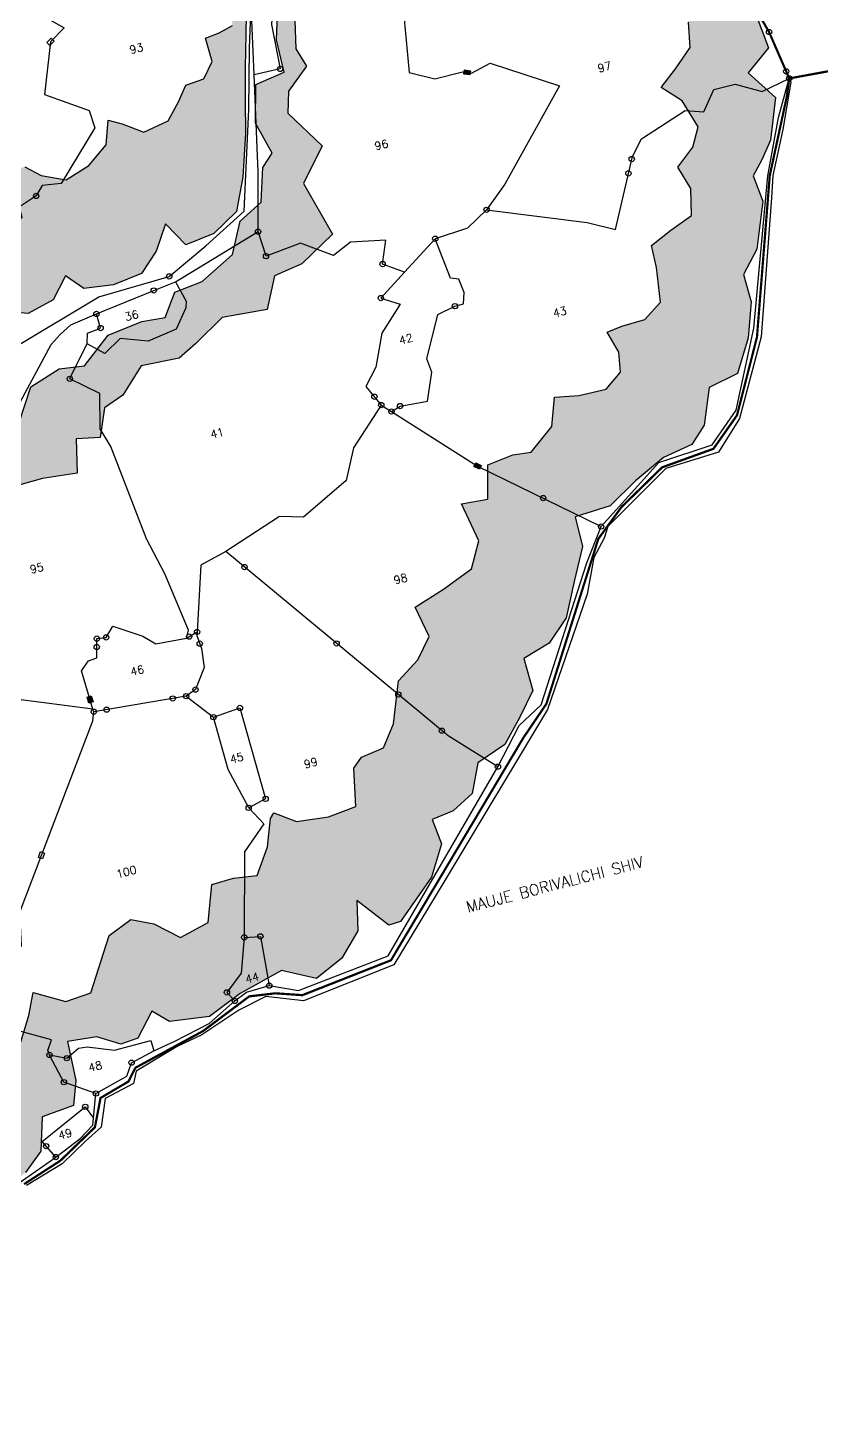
# Model space of a CAD drawing. Header units: metres. Extents: x 301635 to 304225, y 1951688 to 1954328.
# Drawn here: x 303310 to 304225, y 1951844 to 1953440 of the extents above; entities that cross this region are included whole.
import ezdxf

# ---------------------------------------------------------------- set-up
doc = ezdxf.new("R2010")
doc.units = ezdxf.units.M
doc.linetypes.add('DASHDOT', pattern=[1, 0.5, -0.25, 0, -0.25])
doc.linetypes.add('DIVIDE', pattern=[1.25, 0.5, -0.25, 0, -0.25, 0, -0.25])
for name, color, linetype in [('POLY_HATCH', 12, 'Continuous'), ('POLY_PARCEL', 6, 'Continuous'), ('POLY_WATER', 4, 'Continuous'), ('SYM_STONE', 1, 'Continuous'), ('TEXT_MAPOUT', 7, 'Continuous'), ('TEXT_PARCEL', 7, 'Continuous'), ('V_BOUND_LINE', 7, 'Continuous'), ('V_BOUND_STREAM_LINE', 7, 'DASHDOT'), ('V_DIVIDE_LINE', 7, 'DIVIDE')]:
    doc.layers.add(name, color=color, linetype=linetype)
doc.styles.get("Standard").update_dxf_attribs({"font": 'simplex.shx'})
pattern_1 = [(14.53187, (302080.223, 1951193.627), (11.55678, 19.6445), [16.11623, -16.11623]), (104.53187, (302095.824, 1951197.67), (-19.6445, 11.55678), [16.11623, -16.11623])]

# ---------------------------------------------------------------- blocks, each defined once
blk = doc.blocks.new('STONESQUARE')
blk.add_lwpolyline([(-0.7, 0.48), (0.7, 0.48), (0.7, -0.48), (-0.7, -0.48)], close=True)
blk = doc.blocks.new('STONE')
blk.add_circle((0, 0), 0.851)
blk = doc.blocks.new('STONESQUAREFILLED')
blk.add_hatch(color=256).paths.add_polyline_path([(0.7, -0.48), (0.7, 0.48), (-0.7, 0.48), (-0.7, -0.48)])
blk.add_lwpolyline([(-0.7, 0.48), (0.7, 0.48), (0.7, -0.48), (-0.7, -0.48)], close=True)

msp = doc.modelspace()

# ---------------------------------------------------------------- hatches: boundary and pattern name
at = {"layer": 'POLY_HATCH'}
h = msp.add_hatch(dxfattribs=at)
h.set_pattern_fill('ZIGZAG', color=256, scale=5.075977, angle=14.5319, style=0)
h.set_pattern_definition(pattern_1)
h.paths.add_polyline_path([(303258.7, 1953085), (303275.3, 1953116.7), (303310, 1953113.6), (303338.5, 1953129.3), (303352.5, 1953156.5), (303373.4, 1953142.2), (303407.4, 1953146.5), (303439.3, 1953159.2), (303456.3, 1953184.7), (303466.7, 1953216.1), (303490.1, 1953192.2), (303521.9, 1953204.9), (303547.9, 1953230.1), (303555, 1953269.6), (303558, 1953319.4), (303557.8, 1953357), (303557.7, 1953394.6), (303558.7, 1953432.5), (303559.4, 1953476.7), (303537.3, 1953475.4), (303541.2, 1953463), (303543.3, 1953442.5), (303528.2, 1953434.2), (303512.6, 1953428.2), (303520.1, 1953401.5), (303510.5, 1953381.8), (303490.1, 1953374.5), (303481.7, 1953355.2), (303470, 1953333.6), (303442.1, 1953320.7), (303417.3, 1953330.2), (303401.5, 1953334.4), (303399.2, 1953306.4), (303379.2, 1953282.7), (303353.4, 1953266.4), (303324.7, 1953271.1), (303306.2, 1953281), (303293.5, 1953278.3), (303273.2, 1953245.6), (303250.7, 1953231.5), (303224.5, 1953231.7), (303201.8, 1953232.9), (303197.1, 1953209.3), (303179.7, 1953190.1), (303158.6, 1953185.3), (303142.9, 1953179.3), (303144.1, 1953157.3), (303135.8, 1953137.9), (303113.8, 1953126.5), (303091.8, 1953125.3), (303074.8, 1953134.3), (303048.9, 1953093.7), (303024.8, 1953085.6), (302995.3, 1953088.8), (302963.7, 1953085), (302941.5, 1953099.1), (302928.9, 1953120.7), (302896.4, 1953115.4), (302879.3, 1953134.6), (302875.6, 1953161.1), (302869.9, 1953185.7), (302846.7, 1953184.2), (302833.2, 1953199.2), (302816.1, 1953223.4), (302812.1, 1953251.1), (302785.5, 1953252.5), (302759, 1953259), (302751.2, 1953276.8), (302749.6, 1953299.9), (302737.7, 1953314.1), (302716.6, 1953309.2), (302697.8, 1953315.2), (302680.4, 1953330.5), (302679.8, 1953355.2), (302658.6, 1953355.4), (302634.1, 1953363.7), (302619.1, 1953384.7), (302620.8, 1953420.2), (302584.3, 1953425.4), (302577, 1953387.2), (302589.1, 1953352.7), (302577.7, 1953330), (302556.1, 1953322.5), (302541, 1953314.1), (302570.3, 1953272.6), (302560.3, 1953259.2), (302545, 1953246.9), (302543.7, 1953205.1), (302528.3, 1953197.9), (302500.3, 1953195.2), (302487.9, 1953156.9), (302469, 1953143.7), (302441, 1953140.9), (302417.3, 1953155.8), (302398.4, 1953142.6), (302357.3, 1953121.1), (302329.6, 1953127.3), (302314.4, 1953163.5), (302285.7, 1953168.2), (302245.1, 1953174.9), (302216.9, 1953192.5), (302201.8, 1953223.6), (302139, 1953216.9), (302112.9, 1953246.5), (302102.9, 1953277.7), (302081.4, 1953284.2), (302051.2, 1953250.3), (302023.4, 1953227.1), (301987.3, 1953226.1), (301954.4, 1953232.2), (301928.2, 1953227.3), (301905.5, 1953238.6), (301876.6, 1953234.3), (301853.9, 1953235.5), (301846.4, 1953257.1), (301854.4, 1953287.9), (301842.4, 1953312.2), (301878.9, 1953301.9), (301881.8, 1953327.5), (301904.6, 1953340.5), (301942, 1953336.7), (301968, 1953356.9), (301989.9, 1953383.6), (302017, 1953384.9), (302050.2, 1953377.5), (302073.1, 1953380.3), (302078.6, 1953415.5), (302095.9, 1953415.5), (302107.5, 1953437.1), (302133.9, 1953456), (302163.4, 1953463), (302197.4, 1953457.2), (302195.7, 1953500.7), (302218.5, 1953523.8), (302254, 1953522.2), (302279.3, 1953525.6), (302280.8, 1953541.9), (302290.6, 1953570.6), (302309.8, 1953587.7), (302331.5, 1953590.1), (302351.4, 1953594.7), (302349.2, 1953630.4), (302368.6, 1953656.5), (302392.7, 1953664.7), (302407.1, 1953680.5), (302397.6, 1953714.4), (302409.6, 1953734.7), (302431, 1953738.4), (302446.7, 1953749.4), (302435.6, 1953765.1), (302424.9, 1953803.7), (302432.3, 1953836.9), (302460.8, 1953857.7), (302465, 1953873.4), (302448.6, 1953914.5), (302457.2, 1953942.8), (302484.5, 1953963.3), (302501.2, 1953984.9), (302485.7, 1954027.4), (302485.6, 1954054.8), (302505.1, 1954080.9), (302527, 1954097.4), (302519.8, 1954112.7), (302513.1, 1954135.9), (302533.8, 1954157.2), (302561.4, 1954171.4), (302552.3, 1954199), (302571.3, 1954224.3), (302572.1, 1954241.1), (302542.5, 1954227), (302515.2, 1954211.7), (302519.4, 1954193), (302483.9, 1954189.5), (302456.9, 1954173), (302453.7, 1954143.4), (302422.1, 1954139.7), (302394.8, 1954124.4), (302390.2, 1954085.5), (302399.9, 1954050.4), (302408.4, 1954025.2), (302382.5, 1954019.1), (302364.5, 1954007.4), (302352.3, 1953973), (302354, 1953934.6), (302368.7, 1953909.7), (302368.3, 1953903.9), (302326, 1953892.2), (302310.5, 1953860.8), (302316.1, 1953822.1), (302337.9, 1953785), (302363.4, 1953762.9), (302349.9, 1953738.4), (302324, 1953737.4), (302288.5, 1953739), (302272.5, 1953729.2), (302274.4, 1953699.7), (302275.1, 1953669.9), (302248.2, 1953677.6), (302224.3, 1953683.5), (302207.5, 1953667), (302198, 1953637.2), (302199.9, 1953612.8), (302193.2, 1953601.5), (302163.1, 1953607), (302145.6, 1953598.1), (302128.7, 1953562.4), (302111.3, 1953543.2), (302084.3, 1953556), (302060, 1953549.1), (302030.6, 1953531.9), (302020.2, 1953505.6), (302016.7, 1953472.2), (301996.1, 1953480.2), (301970.4, 1953488.2), (301947.6, 1953470.2), (301919.5, 1953448.2), (301901.9, 1953420.1), (301875, 1953427.8), (301847.9, 1953416.3), (301822.3, 1953384.8), (301810.1, 1953355.5), (301812.9, 1953322.4), (301808.1, 1953309.1), (301784, 1953300.9), (301769, 1953321.9), (301741.8, 1953325.7), (301712.1, 1953309.7), (301714, 1953280.2), (301730.6, 1953248.2), (301754.4, 1953223.1), (301783.2, 1953203.1), (301819.9, 1953201.8), (301855.6, 1953214.2), (301880.7, 1953208.6), (301896.9, 1953193.1), (301934.5, 1953188.1), (301970.4, 1953180.2), (302000.9, 1953168.4), (302031.4, 1953161.6), (302056.7, 1953165), (302075.2, 1953194.6), (302094.9, 1953185.1), (302113.5, 1953165), (302147, 1953156.5), (302177.1, 1953161.1), (302192.2, 1953135), (302207.3, 1953109), (302210.6, 1953083.7), (302236.1, 1953066.7), (302237.3, 1953044.7), (302257.7, 1953022.6), (302300, 1952999.8), (302347.8, 1953010.2), (302385.3, 1953025.7), (302406.8, 1953053.6), (302421, 1953050.2), (302454.9, 1953035.4), (302492.7, 1953054.8), (302522.6, 1953079.8), (302531.4, 1953122.2), (302558.7, 1953103.1), (302586.3, 1953117.3), (302611.5, 1953130.9), (302620.8, 1953151.8), (302636.7, 1953127.2), (302655.7, 1953095.8), (302651, 1953062), (302690.2, 1953061.3), (302724.1, 1953065.7), (302746, 1953082.2), (302764, 1953099), (302757.6, 1953067.3), (302761.4, 1953025.6), (302793.8, 1953001.5), (302830.6, 1952984.9), (302868.8, 1952987.8), (302894.6, 1952974.7), (302938.2, 1952976.4), (302972.5, 1952974.5), (302984.4, 1953010.1), (303008.1, 1953019.4), (303024.7, 1952997.5), (303014.8, 1952979), (303025.6, 1952959.5), (303055.3, 1952941.1), (303087.3, 1952923.2), (303094.6, 1952897.7), (303124.9, 1952911.3), (303160.1, 1952950.4), (303201.4, 1952946.4), (303225.2, 1952980), (303256.3, 1953005.3), (303266.9, 1953045.7)])
h.paths.add_polyline_path([(302989.9, 1953062.9), (302988.3, 1953058.3), (302943.5, 1953046.7), (302932.5, 1953050.9), (302923.8, 1953062.7), (302918.8, 1953076.8), (302901.9, 1953082.3), (302885.6, 1953085.1), (302864.1, 1953092.2), (302853.4, 1953106.3), (302849, 1953123.5), (302846.1, 1953145.2), (302839.4, 1953154.8), (302827.9, 1953156), (302803.1, 1953159.4), (302793.7, 1953173.8), (302791.2, 1953188.7), (302790.1, 1953203.9), (302783.4, 1953219), (302767.2, 1953221.8), (302752, 1953220.7), (302735.5, 1953219.3), (302727.4, 1953228.4), (302725, 1953243.3), (302724.9, 1953260.1), (302696.3, 1953278), (302674.5, 1953280.8), (302658.6, 1953282.3), (302644, 1953289.8), (302631, 1953296.3), (302623.7, 1953308.5), (302625.5, 1953323), (302630.8, 1953324.4), (302653, 1953320.3), (302668.6, 1953308.9), (302679, 1953296.1), (302700.5, 1953289), (302712.4, 1953286.4), (302729.4, 1953275.4), (302740.7, 1953258.6), (302752.4, 1953246.2), (302775.6, 1953238.1), (302787.6, 1953230), (302798.4, 1953204.6), (302807.8, 1953184.5), (302821.1, 1953171.1), (302843.4, 1953161.4), (302851.7, 1953156.5), (302864.7, 1953138.8), (302871.5, 1953118), (302887.1, 1953106.6), (302906, 1953098.9), (302914.6, 1953098.3), (302929.3, 1953079.6), (302943.3, 1953069.1), (302965.5, 1953065), (302975.4, 1953064.8)], flags=16)
h.paths.add_polyline_path([(302904.6, 1953060.2), (302902.3, 1953047.2), (302848.1, 1953034.3), (302823, 1953043.6), (302808.7, 1953077.2), (302804.5, 1953097.5), (302812.1, 1953111.9), (302809.6, 1953126), (302794.8, 1953126.6), (302775.4, 1953127.2), (302767.6, 1953135.4), (302766.7, 1953147.6), (302756.8, 1953164.2), (302731.5, 1953174.6), (302704.5, 1953169.8), (302691.9, 1953179), (302680.3, 1953197.5), (302672.7, 1953218.1), (302669.4, 1953239.8), (302678.4, 1953244.4), (302693.8, 1953237.1), (302707.7, 1953222.6), (302718.7, 1953210.8), (302735.2, 1953203.8), (302755.6, 1953203.4), (302765.3, 1953192.4), (302785, 1953151.2), (302801.3, 1953140.7), (302820.7, 1953135.6), (302833, 1953118.5), (302838, 1953099.4), (302845, 1953080.9), (302860.2, 1953070.2), (302881.7, 1953070.1), (302901.1, 1953069.5)], flags=16)
h.paths.add_polyline_path([(302449.7, 1953107.7), (302433.6, 1953100.2), (302426.5, 1953114.2), (302397.4, 1953113.4), (302363.3, 1953096.7), (302352, 1953088.1), (302335.8, 1953085), (302318.2, 1953091.7), (302313.3, 1953106.3), (302302.6, 1953126.1), (302291.6, 1953137.9), (302285.2, 1953136.3), (302267, 1953128.2), (302252.2, 1953124.3), (302234.4, 1953123.1), (302219.7, 1953131.7), (302208.5, 1953144.6), (302195.9, 1953162.8), (302190.1, 1953180.5), (302199.1, 1953185.1), (302202.9, 1953179.3), (302205.1, 1953170.8), (302215, 1953163.2), (302235.2, 1953159.4), (302259.1, 1953149.8), (302275.3, 1953148.4), (302296.6, 1953144.9), (302305.7, 1953135.9), (302316.6, 1953124.1), (302323.1, 1953107.7), (302339.1, 1953102.8), (302360.3, 1953108.3), (302378.7, 1953119.9), (302396.5, 1953125.6), (302429.4, 1953125.1), (302443.5, 1953118.6)], flags=16)
h.paths.add_polyline_path([(301967.8, 1953422.5), (301962, 1953409.7), (301954.2, 1953391.8), (301951.7, 1953375.4), (301947.1, 1953362.9), (301934.1, 1953356.1), (301917.7, 1953354.1), (301915.5, 1953367.1), (301918.2, 1953382.5), (301905.6, 1953400.7), (301927.5, 1953416.5), (301944.2, 1953448), (301961, 1953465.9), (301974.4, 1953458), (301970, 1953435.5)], flags=16)
h = msp.add_hatch(dxfattribs=at)
h.set_pattern_fill('ZIGZAG', color=256, scale=5.075977, angle=14.5319, style=0)
h.set_pattern_definition(pattern_1)
h.paths.add_polyline_path([(303451.2, 1952317.1), (303471.4, 1952305.2), (303517.1, 1952310.9), (303552, 1952337.1), (303599.2, 1952363.6), (303639.2, 1952354.2), (303668.1, 1952377.4), (303686.6, 1952408.8), (303685.2, 1952443.3), (303721.9, 1952415.2), (303735.2, 1952419.4), (303770.5, 1952470.2), (303781.9, 1952508), (303771.3, 1952536), (303795.4, 1952545.6), (303816.9, 1952565.6), (303823.6, 1952600.7), (303854.4, 1952621.7), (303871.6, 1952652.8), (303886.3, 1952683.2), (303876.2, 1952719.6), (303905.1, 1952737.3), (303924.3, 1952766.2), (303933.4, 1952807.5), (303942.9, 1952847.5), (303934.7, 1952881.6), (303974.6, 1952894), (304003.4, 1952922.6), (304035.4, 1952949.3), (304067.9, 1952963.9), (304082, 1952986), (304087.9, 1953029.2), (304120.1, 1953045), (304132.1, 1953085.7), (304135.7, 1953127), (304127, 1953158.2), (304142, 1953187.3), (304149.1, 1953241.8), (304138.1, 1953271), (304147.7, 1953289.2), (304157.6, 1953311.6), (304163.5, 1953360.2), (304132.3, 1953388.3), (304155.6, 1953416.9), (304140.4, 1953457.4), (304117.4, 1953495.8), (304078, 1953508.1), (304078.2, 1953541.7), (304052.8, 1953557.6), (304032.2, 1953550.2), (303987.3, 1953557), (303944.3, 1953541.1), (303917.9, 1953571.8), (303876.2, 1953576.7), (303829.2, 1953563.2), (303792.9, 1953523.7), (303828.8, 1953531.3), (303866.2, 1953538.6), (303895.2, 1953516.5), (303909.5, 1953489), (303938.3, 1953498.8), (303966, 1953494), (303998.7, 1953519.3), (304017.3, 1953524.9), (304035.8, 1953506.4), (304040.8, 1953471.7), (304064.1, 1953446.5), (304066.1, 1953417.4), (304049.1, 1953393), (304032.9, 1953371.9), (304057, 1953356.5), (304075.1, 1953326.8), (304069.1, 1953303.6), (304051.8, 1953280.7), (304066.9, 1953256.5), (304067.7, 1953225.5), (304043.9, 1953208.9), (304022, 1953191.2), (304027.7, 1953166.3), (304032.3, 1953126.6), (304014.2, 1953106.7), (303988.1, 1953099.1), (303971.4, 1953092.4), (303984.6, 1953069.4), (303986.5, 1953046.6), (303969.9, 1953027.1), (303938.9, 1953019.9), (303911.2, 1953018.3), (303907.9, 1952984.6), (303884.3, 1952955.2), (303863.4, 1952952.2), (303835, 1952940.9), (303834.8, 1952901.6), (303804.9, 1952896.2), (303824.7, 1952854.1), (303816.1, 1952822.2), (303784.4, 1952798.8), (303752, 1952778.4), (303767.9, 1952744.8), (303754.8, 1952718.2), (303733, 1952694.1), (303727.2, 1952645.3), (303715.9, 1952617.6), (303690.6, 1952607), (303681.8, 1952594.3), (303684.3, 1952550.9), (303652.9, 1952538.8), (303616.6, 1952533.4), (303590.7, 1952543.5), (303586.8, 1952536.9), (303583.2, 1952504.7), (303571.6, 1952472), (303544.3, 1952469), (303519.7, 1952461.8), (303515.7, 1952418.3), (303484, 1952401.3), (303453.6, 1952416.6), (303427.4, 1952421.8), (303402.5, 1952403.4), (303381.7, 1952337.9), (303353, 1952328), (303315.8, 1952338.4), (303310.6, 1952312.2), (303301.6, 1952281.9), (303269.1, 1952274.2), (303238.9, 1952264), (303251.5, 1952218.4), (303246.2, 1952192.2), (303202.3, 1952197.7), (303180.8, 1952184.9), (303177.2, 1952139.9), (303157.9, 1952124.5), (303132.1, 1952121.8), (303114.7, 1952118.1), (303114.4, 1952085.1), (303099.3, 1952066), (303078, 1952070.9), (303046.4, 1952084.3), (303027.1, 1952068.9), (302993.8, 1952064.3), (302965.7, 1952077), (302939, 1952090.1), (302923.5, 1952078.9), (302899.4, 1952094.3), (302864.6, 1952095.7), (302833.6, 1952088.5), (302821.2, 1952102.1), (302798.8, 1952105.1), (302774.7, 1952126.9), (302777.6, 1952155.7), (302808.5, 1952182.1), (302844, 1952196.9), (302877.9, 1952211.3), (302912.6, 1952229.1), (302940, 1952219.4), (302960.5, 1952217.5), (302965.8, 1952243.7), (303000.1, 1952256.6), (303036.1, 1952257.1), (303049.2, 1952290.2), (303089.7, 1952285.4), (303090.4, 1952316.9), (303092.9, 1952353.6), (303114.4, 1952372.8), (303136.7, 1952388.9), (303125.7, 1952422.1), (303116.6, 1952454.2), (303139.2, 1952475.3), (303169, 1952493.4), (303161.3, 1952525.9), (303184.7, 1952544), (303220.7, 1952544.5), (303220.3, 1952574), (303230.5, 1952593.5), (303268.3, 1952599.3), (303252.7, 1952631.3), (303277.6, 1952656.2), (303303.2, 1952671.7), (303289.6, 1952702.6), (303271, 1952740.2), (303276.3, 1952766.4), (303293.2, 1952790.8), (303259.6, 1952818.2), (303260.4, 1952843.2), (303293.8, 1952871.9), (303289.9, 1952914.9), (303326.5, 1952925.2), (303365.8, 1952931.4), (303364.6, 1952970.4), (303392.2, 1952971.9), (303397, 1953006), (303418.2, 1953020.3), (303439.2, 1953053.8), (303482.6, 1953062.6), (303501.5, 1953079.6), (303531.6, 1953109), (303582.9, 1953118.3), (303591.4, 1953156.5), (303622.4, 1953170.2), (303657.7, 1953204.2), (303624.3, 1953262), (303645.9, 1953305.3), (303606.7, 1953342.3), (303607.4, 1953367.4), (303628, 1953396), (303615.6, 1953416), (303614.4, 1953448.5), (303617.4, 1953470.9), (303643.9, 1953483.4), (303626.7, 1953490.9), (303595.7, 1953483.7), (303593.7, 1953426.3), (303602.5, 1953389.3), (303570, 1953375.3), (303569.5, 1953331.1), (303588.8, 1953296.8), (303577.8, 1953280.4), (303576.1, 1953240.7), (303551.9, 1953219.2), (303543.4, 1953180.9), (303508.8, 1953150.3), (303477.5, 1953138.2), (303466.6, 1953109), (303439.7, 1953104.4), (303401.3, 1953088.8), (303374.2, 1953053.8), (303345.5, 1953050.3), (303313.1, 1953029.9), (303300, 1952990.5), (303270.5, 1952983.6), (303240.3, 1952967), (303221.6, 1952930.9), (303220.6, 1952900.7), (303239.5, 1952888.5), (303232, 1952846.3), (303216.2, 1952799.1), (303186.1, 1952770.2), (303163.9, 1952752.8), (303165.9, 1952721.2), (303199.1, 1952690.9), (303217.1, 1952671.7), (303209, 1952663.4), (303189.5, 1952667.2), (303162.1, 1952664.9), (303143.4, 1952655.3), (303132.8, 1952630), (303135.4, 1952606.8), (303123.1, 1952598.8), (303105.3, 1952601.7), (303090.9, 1952575.4), (303085.2, 1952547.3), (303071, 1952530.7), (303048.2, 1952521.3), (303031.8, 1952502.7), (303016.1, 1952470.7), (302990.2, 1952446.9), (302968.8, 1952410.6), (302991.3, 1952395.2), (303007.9, 1952381.1), (302997.6, 1952360), (302979.9, 1952352), (302949.9, 1952354.5), (302919.6, 1952347.3), (302901, 1952326.8), (302894.3, 1952302.5), (302887.8, 1952287.8), (302851.1, 1952321.3), (302802.3, 1952332.6), (302764.3, 1952328.9), (302726.6, 1952323.9), (302702, 1952295), (302704, 1952263.4), (302678.6, 1952284.8), (302650.1, 1952297.3), (302625, 1952322.8), (302601.3, 1952337.9), (302578.4, 1952328.5), (302563.1, 1952295.2), (302588.6, 1952257.4), (302588.5, 1952218.4), (302607.7, 1952199.5), (302606.7, 1952153.5), (302631.5, 1952118.3), (302662.1, 1952087.3), (302690.2, 1952087), (302710.2, 1952060.1), (302732.1, 1952036.4), (302743.1, 1952007.2), (302755.4, 1951978.3), (302793.2, 1951966.9), (302835.3, 1951981.2), (302859.1, 1951955.3), (302907.4, 1951956.2), (302955.3, 1951974.7), (302982.6, 1951956.5), (302983.3, 1951924.6), (302982.7, 1951897.9), (302991.1, 1951873.4), (303009.5, 1951847.4), (303047.9, 1951844.4), (303090, 1951853.3), (303116.6, 1951885.4), (303154.7, 1951915.1), (303185.7, 1951945.7), (303200.7, 1951974.9), (303183, 1952003.7), (303176.2, 1952027.2), (303167.5, 1952047.5), (303179.9, 1952050), (303222.8, 1952045.5), (303244.9, 1952073.7), (303249.6, 1952105.7), (303282.8, 1952112.2), (303306.8, 1952132.8), (303324.4, 1952157.2), (303325.9, 1952196.5), (303361.6, 1952209.2), (303364.4, 1952237.9), (303354.9, 1952282.5), (303388.4, 1952287.8), (303415.9, 1952279.2), (303435.3, 1952286.3)])
h.paths.add_polyline_path([(303171.1, 1952580.7), (303146.1, 1952574.2), (303130.9, 1952567.5), (303115.1, 1952557.8), (303113.9, 1952551.8), (303112.7, 1952534.6), (303109.9, 1952518.4), (303104.6, 1952517.1), (303091.1, 1952509.3), (303077.3, 1952502.9), (303069.5, 1952484), (303064.4, 1952465.8), (303065.9, 1952443.7), (303074.7, 1952415.1), (303084.4, 1952399.3), (303068, 1952392.2), (303053.3, 1952367.3), (303039.9, 1952348.3), (303024.2, 1952333), (303018.8, 1952342.9), (303026, 1952370.2), (303049.3, 1952388.9), (303058.5, 1952402.5), (303042.2, 1952428.5), (303037.5, 1952441.4), (303036.7, 1952455.2), (303042.5, 1952476.4), (303049.9, 1952502.3), (303084.4, 1952515.4), (303093.2, 1952536), (303095.7, 1952553.5), (303098.2, 1952565.4), (303104.7, 1952578.4), (303120.8, 1952586.8), (303150.3, 1952587.4), (303159.7, 1952599.7), (303156.3, 1952612.9), (303160.5, 1952629.4), (303175.9, 1952646.1), (303199.6, 1952652.2), (303216.7, 1952656.7), (303225.3, 1952661.7), (303227.8, 1952673.6), (303222.4, 1952689.1), (303213.4, 1952702.2), (303199.7, 1952717), (303189, 1952731.1), (303188.8, 1952753.5), (303208.8, 1952774.2), (303236.8, 1952785.7), (303229.6, 1952778.8), (303214.1, 1952767.7), (303208.6, 1952756.5), (303212.4, 1952736.4), (303217.5, 1952722.2), (303229.6, 1952697.2), (303246.3, 1952681.8), (303255.7, 1952667.4), (303242.6, 1952652.7), (303229.8, 1952642.4), (303210.7, 1952634.6), (303180, 1952628), (303173.8, 1952619.4), (303175.2, 1952602.9), (303175, 1952587.4)], flags=16)

# ---------------------------------------------------------------- linework, layer by layer
for points in [[(303300, 1952990.5), (303313.1, 1953029.9), (303345.5, 1953050.3), (303374.2, 1953053.8), (303401.3, 1953088.8), (303439.7, 1953104.4), (303466.6, 1953109), (303477.5, 1953138.2), (303508.8, 1953150.3), (303543.4, 1953180.9), (303551.9, 1953219.2), (303576.1, 1953240.7), (303577.8, 1953280.4), (303588.8, 1953296.8), (303569.5, 1953331.1), (303570, 1953375.3), (303602.5, 1953389.3), (303593.7, 1953426.3), (303595.7, 1953483.7)], [(303559.4, 1953476.7), (303558.7, 1953432.5), (303557.7, 1953394.6), (303557.8, 1953357), (303558, 1953319.4), (303555, 1953269.6), (303547.9, 1953230.1), (303521.9, 1953204.9), (303490.1, 1953192.2), (303466.7, 1953216.1), (303456.3, 1953184.7), (303439.3, 1953159.2), (303407.4, 1953146.5), (303373.4, 1953142.2), (303352.5, 1953156.5), (303338.5, 1953129.3), (303310, 1953113.6), (303275.3, 1953116.7)], [(303614.4, 1953448.5), (303615.6, 1953416), (303628, 1953396), (303607.4, 1953367.4), (303606.7, 1953342.3), (303645.9, 1953305.3), (303624.3, 1953262), (303657.7, 1953204.2), (303622.4, 1953170.2), (303591.4, 1953156.5), (303582.9, 1953118.3), (303531.6, 1953109), (303501.5, 1953079.6), (303482.6, 1953062.6), (303439.2, 1953053.8), (303418.2, 1953020.3), (303397, 1953006), (303392.2, 1952971.9), (303364.6, 1952970.4), (303365.8, 1952931.4), (303326.5, 1952925.2), (303289.9, 1952914.9)], [(304140.4, 1953457.4), (304155.6, 1953416.9), (304132.3, 1953388.3), (304163.5, 1953360.2), (304157.6, 1953311.6), (304147.7, 1953289.2), (304138.1, 1953271), (304149.1, 1953241.8), (304142, 1953187.3), (304127, 1953158.2), (304135.7, 1953127), (304132.1, 1953085.7), (304120.1, 1953045), (304087.9, 1953029.2), (304082, 1952986), (304067.9, 1952963.9), (304035.4, 1952949.3), (304003.4, 1952922.6), (303974.6, 1952894), (303934.7, 1952881.6), (303942.9, 1952847.5), (303933.4, 1952807.5), (303924.3, 1952766.2), (303905.1, 1952737.3), (303876.2, 1952719.6), (303886.3, 1952683.2), (303871.6, 1952652.8), (303854.4, 1952621.7), (303823.6, 1952600.7), (303816.9, 1952565.6), (303795.4, 1952545.6), (303771.3, 1952536), (303781.9, 1952508), (303770.5, 1952470.2), (303735.2, 1952419.4), (303721.9, 1952415.2), (303685.2, 1952443.3), (303686.6, 1952408.8), (303668.1, 1952377.4), (303639.2, 1952354.2), (303599.2, 1952363.6), (303552, 1952337.1), (303517.1, 1952310.9), (303471.4, 1952305.2), (303451.2, 1952317.1), (303435.3, 1952286.3), (303415.9, 1952279.2), (303388.4, 1952287.8), (303354.9, 1952282.5), (303364.4, 1952237.9), (303361.6, 1952209.2), (303325.9, 1952196.5), (303324.4, 1952157.2), (303306.8, 1952132.8)], [(303301.6, 1952281.9), (303310.6, 1952312.2), (303315.8, 1952338.4), (303353, 1952328), (303381.7, 1952337.9), (303402.5, 1952403.4), (303427.4, 1952421.8), (303453.6, 1952416.6), (303484, 1952401.3), (303515.7, 1952418.3), (303519.7, 1952461.8), (303544.3, 1952469), (303571.6, 1952472), (303583.2, 1952504.7), (303586.8, 1952536.9), (303590.7, 1952543.5), (303616.6, 1952533.4), (303652.9, 1952538.8), (303684.3, 1952550.9), (303681.8, 1952594.3), (303690.6, 1952607), (303715.9, 1952617.6), (303727.2, 1952645.3), (303733, 1952694.1), (303754.8, 1952718.2), (303767.9, 1952744.8), (303752, 1952778.4), (303784.4, 1952798.8), (303816.1, 1952822.2), (303824.7, 1952854.1), (303804.9, 1952896.2), (303834.8, 1952901.6), (303835, 1952940.9), (303863.4, 1952952.2), (303884.3, 1952955.2), (303907.9, 1952984.6), (303911.2, 1953018.3), (303938.9, 1953019.9), (303969.9, 1953027.1), (303986.5, 1953046.6), (303984.6, 1953069.4), (303971.4, 1953092.4), (303988.1, 1953099.1), (304014.2, 1953106.7), (304032.3, 1953126.6), (304027.7, 1953166.3), (304022, 1953191.2), (304043.9, 1953208.9), (304067.7, 1953225.5), (304066.9, 1953256.5), (304051.8, 1953280.7), (304069.1, 1953303.6), (304075.1, 1953326.8), (304057, 1953356.5), (304032.9, 1953371.9), (304049.1, 1953393), (304066.1, 1953417.4), (304064.1, 1953446.5)], [(303306.2, 1953281), (303324.7, 1953271.1), (303353.4, 1953266.4), (303379.2, 1953282.7), (303399.2, 1953306.4), (303401.5, 1953334.4), (303417.3, 1953330.2), (303442.1, 1953320.7), (303470, 1953333.6), (303481.7, 1953355.2), (303490.1, 1953374.5), (303510.5, 1953381.8), (303520.1, 1953401.5), (303512.6, 1953428.2), (303528.2, 1953434.2), (303543.3, 1953442.5)]]:
    msp.add_lwpolyline(points, dxfattribs=at)
at = {"layer": 'POLY_PARCEL'}
for points in [[(303730.3, 1953547.7), (303745.1, 1953388.8), (303774.3, 1953381.8), (303806, 1953389.8), (303816.2, 1953388.2), (303837.6, 1953399.6), (303916.9, 1953373.8), (303854.2, 1953261.2), (303833.5, 1953232.1)], [(303591, 1953490.6), (303587.8, 1953443.7), (303597.7, 1953392.9), (303568.1, 1953386.2)], [(303309, 1953474.1), (303313.2, 1953470), (303320.7, 1953457.1), (303351.1, 1953439.9), (303335.5, 1953424), (303328.7, 1953363.8), (303379.5, 1953345.5), (303386.1, 1953325.8), (303347.8, 1953262), (303325.8, 1953259.8), (303319.1, 1953247.9), (303299.8, 1953235.2), (303302.9, 1953223.8), (303211.8, 1953119), (303228.9, 1953102.1)], [(303833.5, 1953232.1), (303948.2, 1953217.4), (303980.6, 1953209.5), (304000, 1953292.8), (304010.6, 1953313.1), (304060.2, 1953345.4), (304081.6, 1953343.8), (304093, 1953369.6), (304117.3, 1953375.5), (304148.3, 1953367.1), (304179.2, 1953382.1)], [(303833.5, 1953232.1), (303811.8, 1953211.2), (303774.9, 1953199.1)], [(303739.9, 1953160.9), (303714.8, 1953170.1), (303718.4, 1953197.3), (303678.1, 1953195.2), (303658.8, 1953179.9), (303621.1, 1953194.1), (303581.6, 1953179.1), (303572.5, 1953207.2)], [(303724.9, 1953001.8), (303734.7, 1953008), (303766, 1953013.6), (303771.1, 1953046.5), (303765.2, 1953062), (303777.7, 1953112.7), (303797.4, 1953122), (303807.1, 1953124.8), (303807.9, 1953137.6), (303802, 1953153), (303792.4, 1953154.2), (303774.9, 1953199.1)], [(303774.9, 1953199.1), (303739.9, 1953160.9)], [(303739.9, 1953160.9), (303712.8, 1953131.3), (303735, 1953124.5), (303713.7, 1953091.3), (303707, 1953052.2), (303695.6, 1953030.5), (303713.2, 1953009.1)], [(303478.4, 1953149.8), (303490.3, 1953127.9), (303490.1, 1953120.1), (303478.9, 1953095.6), (303446.9, 1953082), (303415, 1953085.2), (303397.4, 1953068.1), (303377.2, 1953079.1)], [(303377.2, 1953079.1), (303377.7, 1953091.2), (303392.7, 1953097), (303387.9, 1953113.2)], [(303490.9, 1952743), (303493, 1952751.9), (303466.2, 1952816.5), (303445, 1952856.5), (303404.5, 1952961.9), (303392.3, 1952981.9), (303391.8, 1953022.5), (303357.6, 1953039.1), (303361.7, 1953048.2), (303377.2, 1953079.1)], [(303713.2, 1953009.1), (303681.4, 1952960.2), (303673.2, 1952922.9), (303624.5, 1952881), (303597.1, 1952882), (303535.7, 1952841.8)], [(303713.2, 1953009.1), (303724.9, 1953001.8)], [(303724.9, 1953001.8), (303823.2, 1952939.5), (303964.4, 1952870.4)], [(303535.7, 1952841.8), (303507, 1952826.2), (303502.9, 1952750.1)], [(303846.5, 1952596.2), (303789.6, 1952631.4), (303535.7, 1952841.8)], [(303384, 1952661.7), (303370.8, 1952705.7), (303378.8, 1952717), (303388.3, 1952720.3), (303388.4, 1952742.4), (303399, 1952743.8), (303406.5, 1952756.6), (303441.1, 1952745.2), (303455.9, 1952736.5), (303490.9, 1952743)], [(303502.9, 1952750.1), (303502.7, 1952745.8), (303507.9, 1952731.2), (303511, 1952709.4), (303501.1, 1952684.2), (303490.4, 1952676.7)], [(303490.9, 1952743), (303502.9, 1952750.1)], [(303384, 1952661.7), (303266.1, 1952677.2), (303256.8, 1952690.3), (303233.2, 1952683.5), (303198.8, 1952636.1), (303185, 1952640.9), (303172.3, 1952690.7), (303150.1, 1952719.3), (303138.8, 1952714.4), (303149, 1952698.6), (303145.1, 1952667.2), (303124.4, 1952635.2), (303105, 1952645.8)], [(303490.4, 1952676.7), (303384.9, 1952658.9)], [(303490.4, 1952676.7), (303521.5, 1952652.7)], [(303278.3, 1952353.3), (303287.2, 1952380.4), (303302.5, 1952391.6), (303300.5, 1952430.1), (303383.7, 1952648.7), (303384.9, 1952658.9)], [(303384.9, 1952658.9), (303384, 1952661.7)], [(303521.5, 1952652.7), (303551.8, 1952663.3), (303581.2, 1952559.5), (303561.8, 1952549.2)], [(303561.8, 1952549.2), (303538.2, 1952592.8), (303521.5, 1952652.7)], [(303561.8, 1952549.2), (303579.1, 1952531), (303557.2, 1952499.1), (303556.8, 1952401.3)], [(303556.8, 1952401.3), (303553.1, 1952360.4), (303537, 1952338.4), (303546, 1952328.7)], [(303556.8, 1952401.3), (303575.2, 1952402.4), (303585.3, 1952346.2)], [(303334.3, 1952267), (303332.5, 1952272.2), (303336.7, 1952284.4), (303298.8, 1952294.7)], [(303334.3, 1952267), (303354.1, 1952263.3), (303367.6, 1952274.6), (303377.3, 1952276.4), (303408.6, 1952272.5), (303449.9, 1952283.5), (303453.5, 1952271.6)], [(303387.4, 1952223), (303350.8, 1952235.9), (303334.9, 1952265.4), (303334.3, 1952267)], [(303341.6, 1952150.4), (303325.9, 1952168), (303375.2, 1952207.8), (303384.5, 1952194.7)]]:
    msp.add_lwpolyline(points, dxfattribs=at)
at = {"layer": 'POLY_WATER'}
for points in [[(303294.1, 1953068.4), (303294.9, 1953075.2), (303390.6, 1953132.8), (303471.1, 1953156), (303513, 1953190.9), (303556.8, 1953230.7), (303561.8, 1953346.5), (303562.7, 1953417.1), (303564.7, 1953466.2)], [(303568.1, 1953386.2), (303564.7, 1953466.2)], [(303572.5, 1953275.4), (303568.1, 1953386.2)], [(304181, 1953378), (304171.9, 1953323.6), (304160.4, 1953271.2), (304159, 1953245.6), (304147.1, 1953087), (304122.5, 1952993.9), (304098.3, 1952955.5), (304038.4, 1952936.8), (303972.1, 1952870.3), (303967.7, 1952857), (303956, 1952834.9), (303948.2, 1952793.2), (303903.1, 1952661.6), (303786.9, 1952468.1), (303727.5, 1952369.9), (303624.5, 1952328.9), (303581.3, 1952333.8), (303550.4, 1952318.3), (303508.2, 1952289.9), (303480.2, 1952276.8), (303433.4, 1952248.6), (303430.2, 1952234.3), (303398, 1952217.1), (303393.2, 1952184.7), (303375.3, 1952168.5), (303348.8, 1952142.7), (303308, 1952117.8)], [(303964.4, 1952870.4), (304030.3, 1952943.7), (304091, 1952963.8), (304118.4, 1953003.4), (304138.9, 1953096.8), (304154.8, 1953270.8), (304167, 1953337.4), (304179.2, 1953382.1)], [(304179.2, 1953382.1), (304181, 1953378)], [(303572.5, 1953207.2), (303572.5, 1953275.4)], [(303478.4, 1953149.8), (303572.5, 1953207.2)], [(303387.9, 1953113.2), (303453.4, 1953140), (303478.4, 1953149.8)], [(303208.1, 1952912.5), (303209.4, 1952914), (303245.4, 1952980.3), (303295.5, 1953002.6), (303336.2, 1953078.3), (303346.4, 1953089.6), (303358.8, 1953100.6), (303387.9, 1953113.2)], [(303846.5, 1952596.2), (303870.7, 1952643.2), (303895.8, 1952666.8), (303948.1, 1952829), (303964.4, 1952870.4)], [(303585.3, 1952346.2), (303618.7, 1952340.7), (303721.1, 1952380.2), (303846.5, 1952596.2)], [(303546, 1952328.7), (303559.3, 1952338.6), (303585.3, 1952346.2)], [(303453.5, 1952271.6), (303477.5, 1952282.8), (303516.7, 1952302.9), (303546, 1952328.7)], [(303387.4, 1952223), (303422.5, 1952242.8), (303428.1, 1952258.2), (303453.5, 1952271.6)], [(303384.5, 1952194.7), (303387.4, 1952223)], [(303341.6, 1952150.4), (303344.7, 1952152.6), (303369.1, 1952171.2), (303383.7, 1952186.9), (303384.5, 1952194.7)], [(303208.8, 1951991), (303208.6, 1951992.9), (303215.1, 1952012.4), (303272, 1952084.2), (303295.9, 1952118.4), (303341.6, 1952150.4)]]:
    msp.add_lwpolyline(points, dxfattribs=at)
at = {"layer": 'V_BOUND_LINE', "const_width": 2.54}
msp.add_lwpolyline([(303730.3, 1953547.7), (303781.4, 1953528.1), (303788.8, 1953550.7), (303860.2, 1953579), (303920.1, 1953578.8), (304025.5, 1953555.6), (304044.2, 1953584.2), (304116.9, 1953502.8), (304156.1, 1953435.1), (304179.2, 1953382.1)], dxfattribs=at)
at = {"layer": 'V_BOUND_STREAM_LINE', "ltscale": 10, "const_width": 2.54}
msp.add_lwpolyline([(303305.3, 1952119.5), (303346.9, 1952146.4), (303386.2, 1952184.4), (303392.6, 1952217.9), (303424.5, 1952236.7), (303432.5, 1952252.4), (303509.7, 1952294.3), (303562.4, 1952333.9), (303592.3, 1952337.4), (303623.2, 1952335.3), (303724.3, 1952375.1), (303875.6, 1952629.3), (303901.8, 1952667.9), (303961.1, 1952856.3), (303987.7, 1952892.8), (304034, 1952938), (304092.6, 1952959.2), (304119.5, 1952997.4), (304142.3, 1953086.7), (304156.9, 1953271.1), (304176.4, 1953361.5), (304179.2, 1953382.1)], dxfattribs=at)
at = {"layer": 'V_DIVIDE_LINE', "const_width": 2.54}
msp.add_lwpolyline([(304179.2, 1953382.1), (304223.4, 1953390.2)], dxfattribs=at)

# ---------------------------------------------------------------- block references
at = {"layer": 'SYM_STONE'}
for name, p, xscale, yscale, zscale, rotation in [('STONE', (304156.1, 1953435.1), 3.553184245083255, 3.553184245083255, 3.553184245083255, 14.53186673371526), ('STONESQUARE', (303335.5, 1953424), 5.075977492976079, 5.075977492976079, 5.075977492976079, 45.46476596039673), ('STONE', (303597.7, 1953392.9), 3.553184245083255, 3.553184245083255, 3.553184245083255, 14.53186673371526), ('STONESQUAREFILLED', (303811.4, 1953389), 5.075977492976079, 5.075977492976079, 5.075977492976079, 351.3586422976949), ('STONE', (304175.7, 1953390.2), 3.553184245083255, 3.553184245083255, 3.553184245083255, 14.53186673371526), ('STONE', (304179.2, 1953382.1), 3.553184245083255, 3.553184245083255, 3.553184245083255, 14.53186673371526), ('STONE', (303999.3, 1953290), 3.553184245083255, 3.553184245083255, 3.553184245083255, 14.53186673371526), ('STONE', (303995.5, 1953273.7), 3.553184245083255, 3.553184245083255, 3.553184245083255, 14.53186673371526), ('STONE', (303319.1, 1953247.9), 3.553184245083255, 3.553184245083255, 3.553184245083255, 14.53186673371526), ('STONE', (303833.5, 1953232.1), 3.553184245083255, 3.553184245083255, 3.553184245083255, 14.53186673371526), ('STONE', (303572.5, 1953207.2), 3.553184245083255, 3.553184245083255, 3.553184245083255, 14.53186673371526), ('STONE', (303774.9, 1953199.1), 3.553184245083255, 3.553184245083255, 3.553184245083255, 14.53186673371526), ('STONE', (303581.6, 1953179.1), 3.553184245083255, 3.553184245083255, 3.553184245083255, 14.53186673371526), ('STONE', (303714.8, 1953170.1), 3.553184245083255, 3.553184245083255, 3.553184245083255, 14.53186673371526), ('STONE', (303471.1, 1953156), 3.553184245083255, 3.553184245083255, 3.553184245083255, 14.53186673371526), ('STONE', (303453.4, 1953140), 3.553184245083255, 3.553184245083255, 3.553184245083255, 14.53186673371526), ('STONE', (303712.8, 1953131.3), 3.553184245083255, 3.553184245083255, 3.553184245083255, 14.53186673371526), ('STONE', (303387.9, 1953113.2), 3.553184245083255, 3.553184245083255, 3.553184245083255, 14.53186673371526), ('STONE', (303797.4, 1953122), 3.553184245083255, 3.553184245083255, 3.553184245083255, 14.53186673371526), ('STONE', (303392.7, 1953097), 3.553184245083255, 3.553184245083255, 3.553184245083255, 14.53186673371526), ('STONE', (303357.6, 1953039.1), 3.553184245083255, 3.553184245083255, 3.553184245083255, 14.53186673371526), ('STONE', (303705.4, 1953018.6), 3.553184245083255, 3.553184245083255, 3.553184245083255, 14.53186673371526), ('STONE', (303713.2, 1953009.1), 3.553184245083255, 3.553184245083255, 3.553184245083255, 14.53186673371526), ('STONE', (303724.9, 1953001.8), 3.553184245083255, 3.553184245083255, 3.553184245083255, 14.53186673371526), ('STONE', (303734.7, 1953008), 3.553184245083255, 3.553184245083255, 3.553184245083255, 14.53186673371526), ('STONESQUAREFILLED', (303823.2, 1952939.5), 5.075977492976079, 5.075977492976079, 5.075977492976079, 333.9465801531906), ('STONE', (303898.1, 1952902.9), 3.553184245083255, 3.553184245083255, 3.553184245083255, 14.53186673371526), ('STONE', (303964.4, 1952870.4), 3.553184245083255, 3.553184245083255, 3.553184245083255, 14.53186673371526), ('STONE', (303557, 1952824.1), 3.553184245083255, 3.553184245083255, 3.553184245083255, 14.53186673371526), ('STONE', (303388.4, 1952742.4), 3.553184245083255, 3.553184245083255, 3.553184245083255, 14.53186673371526), ('STONE', (303399, 1952743.8), 3.553184245083255, 3.553184245083255, 3.553184245083255, 14.53186673371526), ('STONE', (303493.8, 1952744.7), 3.553184245083255, 3.553184245083255, 3.553184245083255, 14.53186673371526), ('STONE', (303502.9, 1952750.1), 3.553184245083255, 3.553184245083255, 3.553184245083255, 14.53186673371526), ('STONE', (303388.3, 1952732.9), 3.553184245083255, 3.553184245083255, 3.553184245083255, 14.53186673371526), ('STONE', (303505.9, 1952736.7), 3.553184245083255, 3.553184245083255, 3.553184245083255, 14.53186673371526), ('STONE', (303662.2, 1952736.9), 3.553184245083255, 3.553184245083255, 3.553184245083255, 14.53186673371526), ('STONE', (303501.1, 1952684.2), 3.553184245083255, 3.553184245083255, 3.553184245083255, 14.53186673371526), ('STONESQUAREFILLED', (303380.7, 1952672.9), 5.075977492976079, 5.075977492976079, 5.075977492976079, 286.7493151477964), ('STONE', (303475.1, 1952674.1), 3.553184245083255, 3.553184245083255, 3.553184245083255, 14.53186673371526), ('STONE', (303490.4, 1952676.7), 3.553184245083255, 3.553184245083255, 3.553184245083255, 14.53186673371526), ('STONE', (303551.8, 1952663.3), 3.553184245083255, 3.553184245083255, 3.553184245083255, 14.53186673371526), ('STONE', (303732.7, 1952678.6), 3.553184245083255, 3.553184245083255, 3.553184245083255, 14.53186673371526), ('STONE', (303384.9, 1952658.9), 3.553184245083255, 3.553184245083255, 3.553184245083255, 14.53186673371526), ('STONE', (303399.6, 1952661.3), 3.553184245083255, 3.553184245083255, 3.553184245083255, 14.53186673371526), ('STONE', (303521.5, 1952652.7), 3.553184245083255, 3.553184245083255, 3.553184245083255, 14.53186673371526), ('STONE', (303782.4, 1952637.3), 3.553184245083255, 3.553184245083255, 3.553184245083255, 14.53186673371526), ('STONE', (303846.5, 1952596.2), 3.553184245083255, 3.553184245083255, 3.553184245083255, 14.53186673371526), ('STONE', (303581.2, 1952559.5), 3.553184245083255, 3.553184245083255, 3.553184245083255, 14.53186673371526), ('STONE', (303561.8, 1952549.2), 3.553184245083255, 3.553184245083255, 3.553184245083255, 14.53186673371526), ('STONESQUARE', (303325.2, 1952495), 5.075977492976079, 5.075977492976079, 5.075977492976079, 69.17477305632265), ('STONE', (303556.8, 1952401.3), 3.553184245083255, 3.553184245083255, 3.553184245083255, 14.53186673371526), ('STONE', (303575.2, 1952402.4), 3.553184245083255, 3.553184245083255, 3.553184245083255, 14.53186673371526), ('STONE', (303585.3, 1952346.2), 3.553184245083255, 3.553184245083255, 3.553184245083255, 14.53186673371526), ('STONE', (303537, 1952338.4), 3.553184245083255, 3.553184245083255, 3.553184245083255, 14.53186673371526), ('STONE', (303546, 1952328.7), 3.553184245083255, 3.553184245083255, 3.553184245083255, 14.53186673371526), ('STONE', (303334.3, 1952267), 3.553184245083255, 3.553184245083255, 3.553184245083255, 14.53186673371526), ('STONE', (303354.1, 1952263.3), 3.553184245083255, 3.553184245083255, 3.553184245083255, 14.53186673371526), ('STONE', (303428.1, 1952258.2), 3.553184245083255, 3.553184245083255, 3.553184245083255, 14.53186673371526), ('STONE', (303350.8, 1952235.9), 3.553184245083255, 3.553184245083255, 3.553184245083255, 14.53186673371526), ('STONE', (303387.4, 1952223), 3.553184245083255, 3.553184245083255, 3.553184245083255, 14.53186673371526), ('STONE', (303375.2, 1952207.8), 3.553184245083255, 3.553184245083255, 3.553184245083255, 14.53186673371526), ('STONE', (303330.5, 1952162.9), 3.553184245083255, 3.553184245083255, 3.553184245083255, 14.53186673371526), ('STONE', (303341.6, 1952150.4), 3.553184245083255, 3.553184245083255, 3.553184245083255, 14.53186673371526)]:
    msp.add_blockref(name, p, dxfattribs=dict(at, xscale=xscale, yscale=yscale, zscale=zscale, rotation=rotation))

# ---------------------------------------------------------------- texts
at = {"layer": 'TEXT_MAPOUT'}
msp.add_text('MAUJE BORIVALICHI SHIV', height=12.69, rotation=14.5319, dxfattribs=at).set_placement((303812.1, 1952429.5))
at = {"layer": 'TEXT_PARCEL', "ltscale": 10}
for s, p in [('93', (303427.1, 1953409.9)), ('97', (303961.7, 1953388.8)), ('96', (303706.9, 1953299.9))]:
    msp.add_text(s, height=9.14, rotation=14.5319, dxfattribs=at).set_placement(p)
at = {"layer": 'TEXT_PARCEL'}
for s, p in [('36', (303421.7, 1953105)), ('43', (303910.6, 1953109.1)), ('42', (303735, 1953078.2)), ('41', (303519.2, 1952970.7)), ('95', (303313.3, 1952816.5)), ('98', (303728.9, 1952804.3)), ('46', (303428, 1952699.6)), ('45', (303541.7, 1952599.8)), ('99', (303626.3, 1952594.1)), ('100', (303411.9, 1952468.7)), ('44', (303559.4, 1952348.6)), ('48', (303380.2, 1952247.6)), ('49', (303345.9, 1952170.4))]:
    msp.add_text(s, height=9.14, rotation=14.5319, dxfattribs=at).set_placement(p)

doc.saveas('drawing.dxf')
